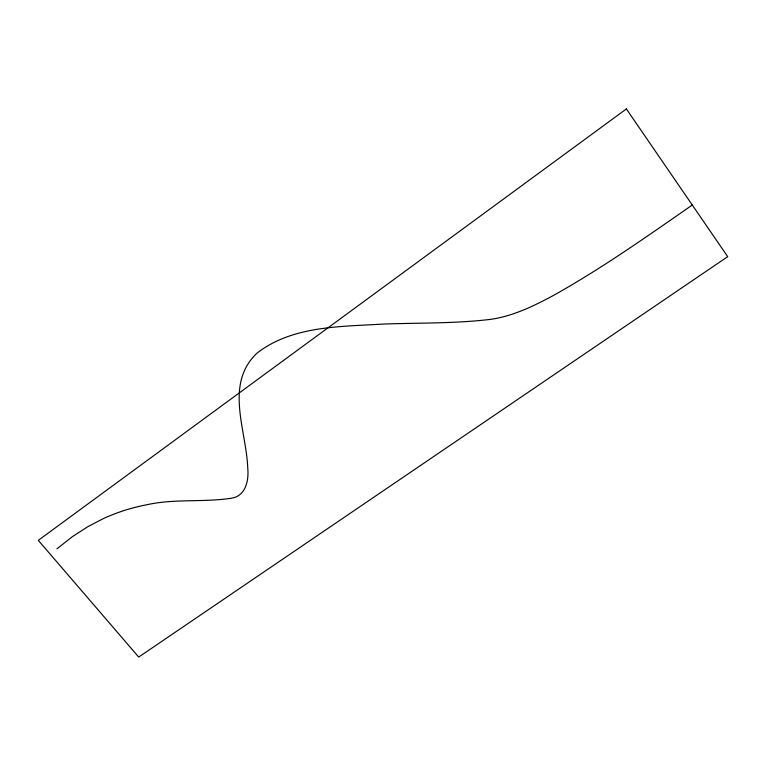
<?xml version="1.0" encoding="UTF-8"?>
<svg xmlns="http://www.w3.org/2000/svg" width="766" height="766" viewBox="0 0 766 766"><rect width="100%" height="100%" fill="white"/><g stroke="black" fill="none" stroke-linecap="round" stroke-linejoin="round"><path stroke-width="1.15" d="M56.971 548.791L72.416 536.64L87.822 526.692L103.075 518.745A194.258 169.707 21.3 0 1 146.842 504.756C174.782 498.494 203.651 502.563 231.725 498.168C245.79 495.88 248.998 480.148 247.744 468.208C246.441 430.176 224.218 384.264 256.926 353.193C292.478 325.56 340.477 326.737 383.259 324.066C419.222 322.735 455.387 323.683 491.169 319.278C513.124 316.013 533.375 306.218 552.746 295.829C601.272 268.789 646.705 236.665 692.282 205.029M626.368 108.935L38.3 540.346L138.703 657.065L727.7 256.658L626.368 108.935"/></g></svg>
